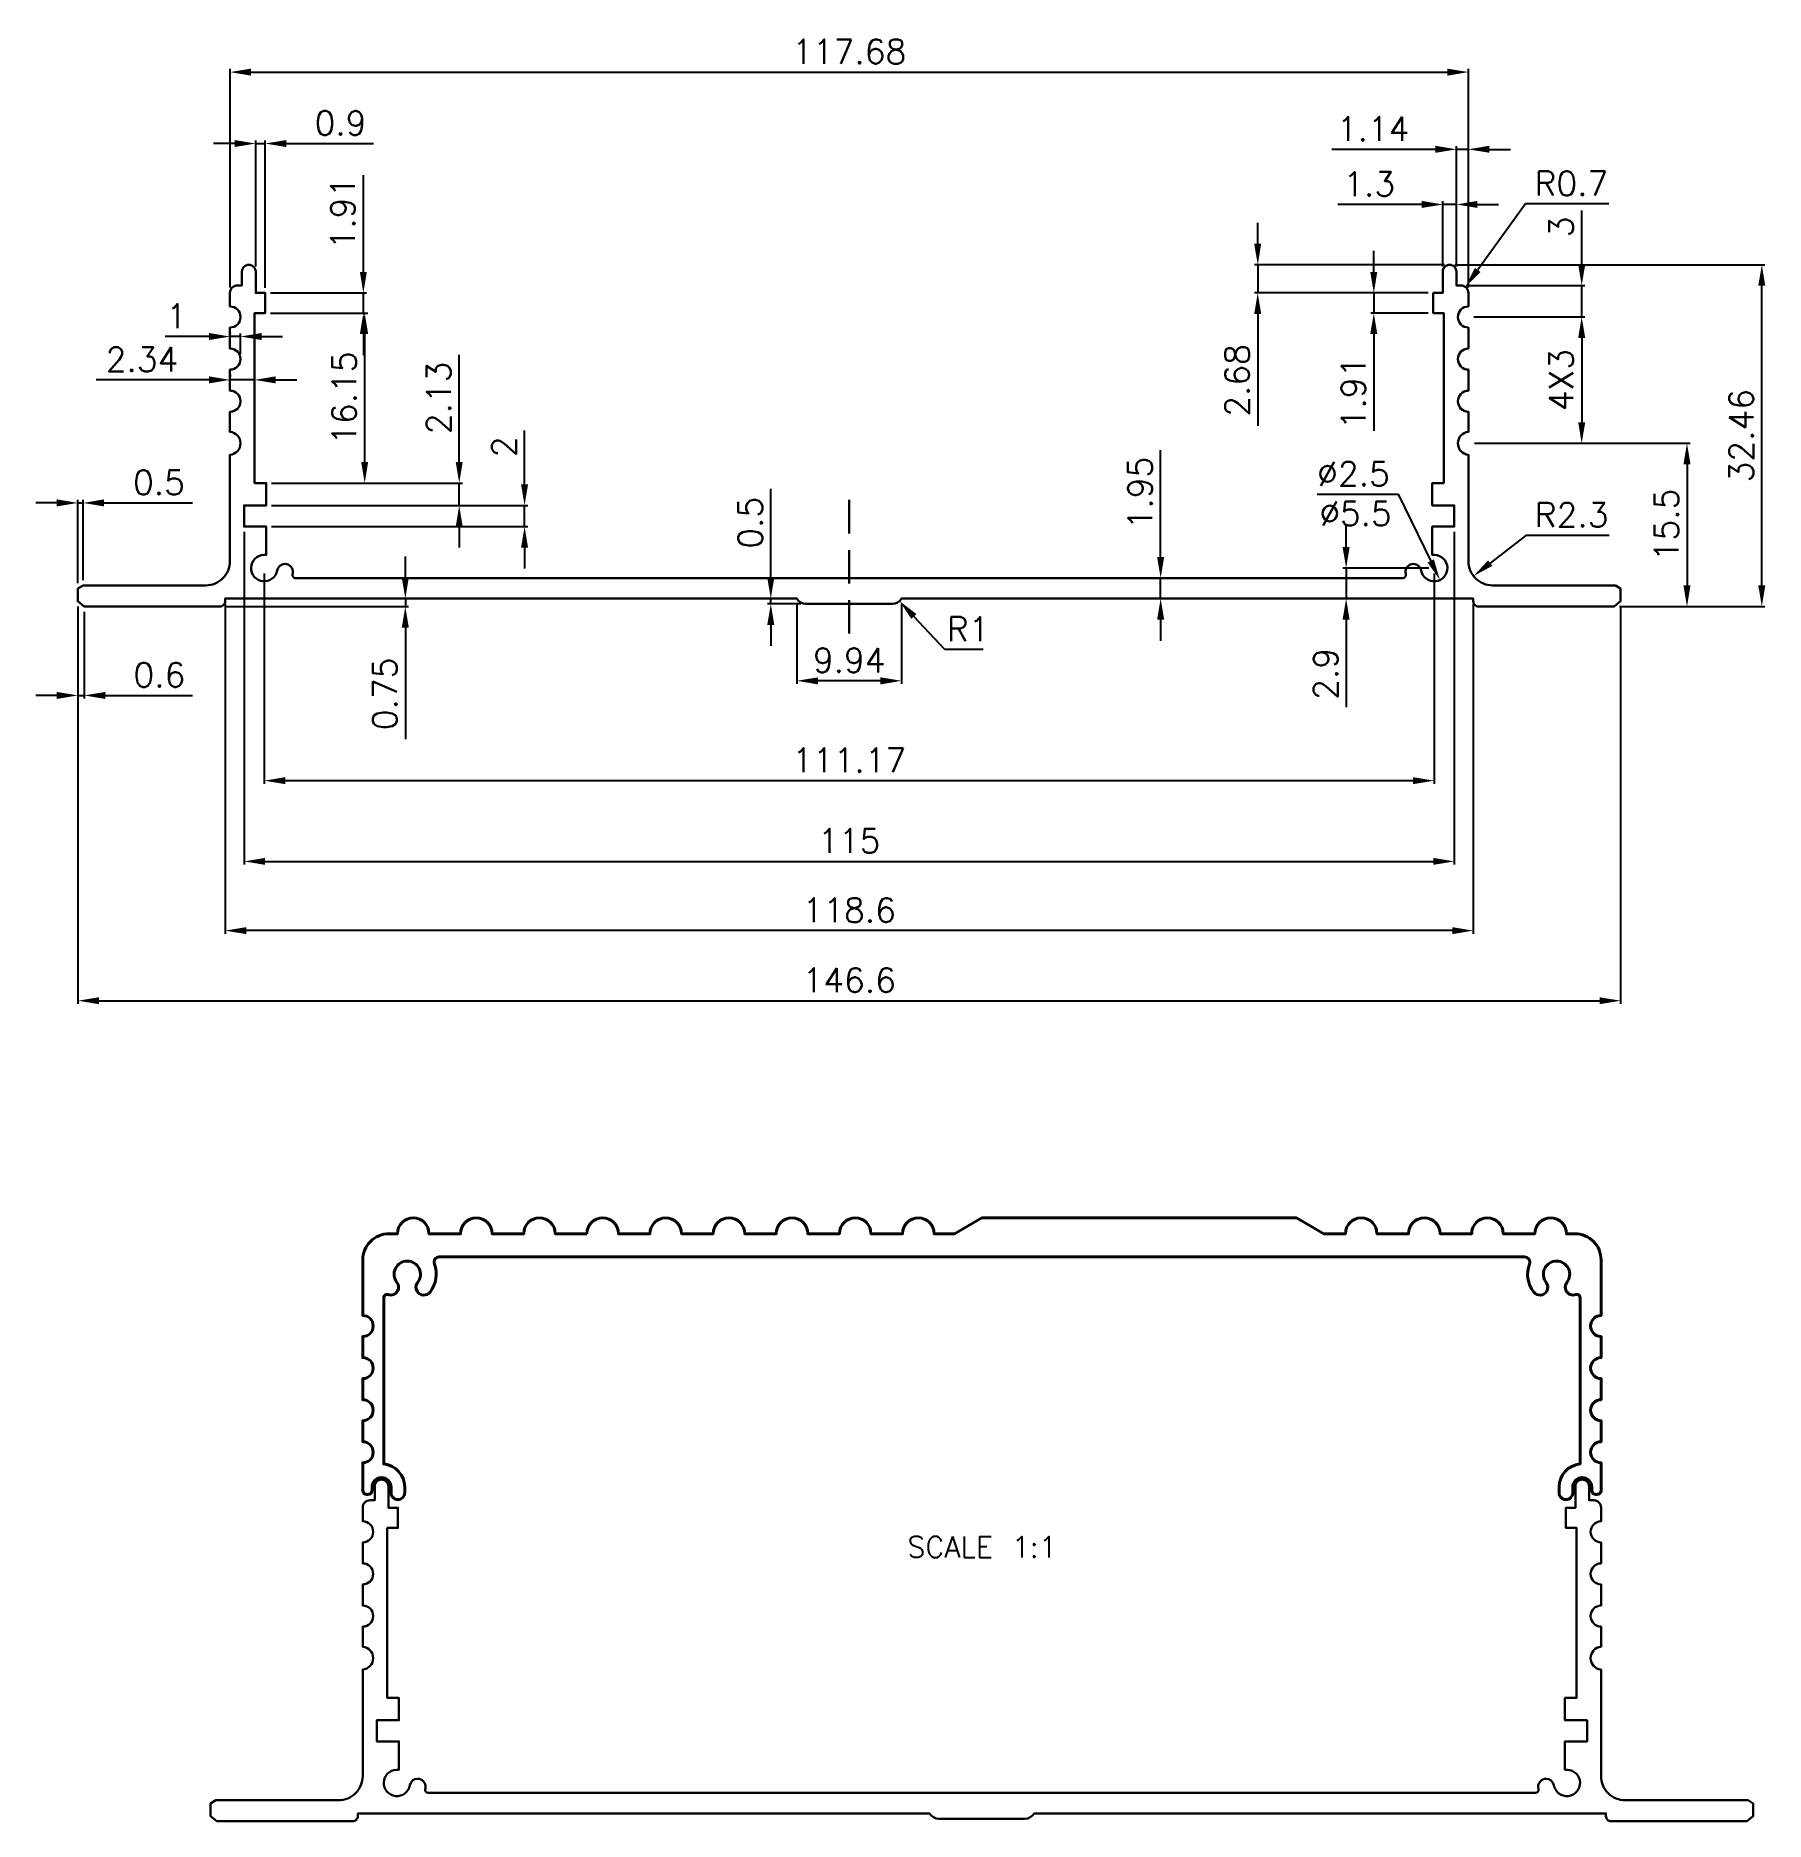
# Model space of a CAD drawing. Header units: millimetres. Extents: x 920 to 1085, y 322 to 492.
import ezdxf

# ---------------------------------------------------------------- set-up
doc = ezdxf.new("R2010")
doc.units = ezdxf.units.MM
doc.header["$LTSCALE"] = 0.5
doc.linetypes.add('HIDDEN', pattern=[9.525, 6.35, -3.175])
doc.layers.add('主图', color=80, linetype='Continuous', lineweight=40)
doc.layers.add('标注', color=210, linetype='Continuous', lineweight=20)
doc.styles.get("Standard").update_dxf_attribs({"font": 'txt.shx'})
doc.dimstyles.new('比例1-1', dxfattribs={"dimtxt": 2.3, "dimasz": 2, "dimexe": 0.3, "dimexo": 0.5, "dimgap": 0.8, "dimtad": 1, "dimdsep": 46, "dimtxsty": 'Standard', "dimcen": 0, "dimclrd": 5, "dimclre": 5, "dimadec": 3, "dimazin": 2, "dimtfac": 1, "dimtmove": 0, "dimatfit": 3, "dimfxl": 1, "dimarcsym": 0})
doc.dimstyles.new('比例1-1$3', dxfattribs={"dimtxt": 2.3, "dimasz": 2, "dimexe": 0.3, "dimexo": 0.5, "dimgap": 0.8, "dimtad": 1, "dimtih": 1, "dimtoh": 1, "dimdsep": 46, "dimtxsty": 'Standard', "dimcen": 0, "dimclrd": 5, "dimclre": 5, "dimadec": 3, "dimazin": 2, "dimtfac": 1, "dimtmove": 0, "dimatfit": 3, "dimfxl": 1, "dimarcsym": 0})
doc.dimstyles.new('比例1-1$4', dxfattribs={"dimtxt": 2.3, "dimasz": 2, "dimexe": 0.3, "dimexo": 0.5, "dimgap": 0.8, "dimtad": 1, "dimtih": 1, "dimtoh": 1, "dimdsep": 46, "dimtxsty": 'Standard', "dimcen": 0, "dimclrd": 5, "dimclre": 5, "dimadec": 3, "dimazin": 2, "dimtfac": 1, "dimtofl": 0, "dimtmove": 0, "dimatfit": 3, "dimfxl": 1, "dimarcsym": 0})

# ---------------------------------------------------------------- blocks, each defined once
blk = doc.blocks.new('*D20')
at = {"layer": 'Defpoints', "color": 0, "lineweight": 30}
for p in [(924.49, 437.8), (1071.09, 437.8), (1071.09, 399.84)]:
    blk.add_point(p, dxfattribs=at)
at = {"layer": '标注', "color": 5, "lineweight": -2}
for p, q in [((924.49, 437.3), (924.49, 399.54)), ((1071.09, 437.3), (1071.09, 399.54)), ((926.49, 399.84), (1069.09, 399.84))]:
    blk.add_line(p, q, dxfattribs=at)
at = {"layer": '标注', "color": 5, "lineweight": 30}
for points in [[(926.49, 400.17), (926.49, 399.51), (924.49, 399.84)], [(1069.09, 400.17), (1069.09, 399.51), (1071.09, 399.84)]]:
    blk.add_solid(points, dxfattribs=at)
at = {"layer": '标注', "color": 0, "lineweight": 30, "insert": (997.79, 401.79), "char_height": 2.3, "attachment_point": 5}
blk.add_mtext('146.6', dxfattribs=at)
blk = doc.blocks.new('*D21')
at = {"layer": 'Defpoints', "color": 0, "lineweight": 30}
for p in [(992.82, 438.05), (1002.76, 438.05), (992.82, 430.24)]:
    blk.add_point(p, dxfattribs=at)
at = {"layer": '标注', "color": 5, "lineweight": -2}
for p, q in [((992.82, 437.55), (992.82, 429.94)), ((1002.76, 437.55), (1002.76, 429.94)), ((1000.76, 430.24), (994.82, 430.24))]:
    blk.add_line(p, q, dxfattribs=at)
at = {"layer": '标注', "color": 5, "lineweight": 30}
for points in [[(994.82, 430.57), (994.82, 429.9), (992.82, 430.24)], [(1000.76, 430.57), (1000.76, 429.9), (1002.76, 430.24)]]:
    blk.add_solid(points, dxfattribs=at)
at = {"layer": '标注', "color": 0, "lineweight": 30, "insert": (997.79, 432.19), "char_height": 2.3, "attachment_point": 5}
blk.add_mtext('9.94', dxfattribs=at)
blk = doc.blocks.new('*D22')
at = {"layer": 'Defpoints', "color": 0, "lineweight": 30}
for p in [(1056.63, 488.08), (938.95, 467.1), (1056.63, 467.1)]:
    blk.add_point(p, dxfattribs=at)
at = {"layer": '标注', "color": 5, "lineweight": -2}
for p, q in [((938.95, 467.6), (938.95, 488.38)), ((940.95, 488.08), (1054.63, 488.08)), ((1056.63, 467.6), (1056.63, 488.38))]:
    blk.add_line(p, q, dxfattribs=at)
at = {"layer": '标注', "color": 5, "lineweight": 30}
for points in [[(940.95, 488.41), (940.95, 487.74), (938.95, 488.08)], [(1054.63, 488.41), (1054.63, 487.74), (1056.63, 488.08)]]:
    blk.add_solid(points, dxfattribs=at)
at = {"layer": '标注', "color": 0, "lineweight": 30, "insert": (997.79, 490.03), "char_height": 2.3, "attachment_point": 5}
blk.add_mtext('117.68', dxfattribs=at)
blk = doc.blocks.new('*D24')
at = {"layer": 'Defpoints', "color": 0, "lineweight": 30}
for p in [(924.49, 437.8), (925.09, 437.3), (925.09, 428.85)]:
    blk.add_point(p, dxfattribs=at)
at = {"layer": '标注', "color": 5, "lineweight": -2}
for p, q in [((924.49, 437.3), (924.49, 428.55)), ((925.09, 436.8), (925.09, 428.55)), ((922.49, 428.85), (920.49, 428.85)), ((924.49, 428.85), (925.09, 428.85)), ((927.09, 428.85), (935.4, 428.85))]:
    blk.add_line(p, q, dxfattribs=at)
at = {"layer": '标注', "color": 5, "lineweight": 30}
for points in [[(922.49, 429.18), (922.49, 428.52), (924.49, 428.85)], [(927.09, 429.18), (927.09, 428.52), (925.09, 428.85)]]:
    blk.add_solid(points, dxfattribs=at)
at = {"layer": '标注', "color": 0, "lineweight": 30, "insert": (932.24, 430.8), "char_height": 2.3, "attachment_point": 5}
blk.add_mtext('0.6', dxfattribs=at)
blk = doc.blocks.new('*D25')
at = {"layer": 'Defpoints', "color": 0, "lineweight": 30}
for p in [(924.99, 447.14), (924.49, 439.01), (924.99, 439.31)]:
    blk.add_point(p, dxfattribs=at)
at = {"layer": '标注', "color": 5, "lineweight": -2}
for p, q in [((922.49, 447.14), (920.49, 447.14)), ((924.49, 439.51), (924.49, 447.44)), ((924.49, 447.14), (924.99, 447.14)), ((924.99, 439.81), (924.99, 447.44)), ((926.99, 447.14), (935.4, 447.14))]:
    blk.add_line(p, q, dxfattribs=at)
at = {"layer": '标注', "color": 5, "lineweight": 30}
for points in [[(922.49, 447.48), (922.49, 446.81), (924.49, 447.14)], [(926.99, 447.48), (926.99, 446.81), (924.99, 447.14)]]:
    blk.add_solid(points, dxfattribs=at)
at = {"layer": '标注', "color": 0, "lineweight": 30, "insert": (932.2, 449.09), "char_height": 2.3, "attachment_point": 5}
blk.add_mtext('0.5', dxfattribs=at)
blk = doc.blocks.new('*D28')
at = {"layer": 'Defpoints', "color": 0, "lineweight": 30}
for p in [(1054.84, 469.77), (1084.51, 469.77), (1070.49, 437.3)]:
    blk.add_point(p, dxfattribs=at)
at = {"layer": '标注', "color": 5, "lineweight": -2}
for p, q in [((1055.34, 469.77), (1084.81, 469.77)), ((1084.51, 439.3), (1084.51, 467.77)), ((1070.99, 437.3), (1084.81, 437.3))]:
    blk.add_line(p, q, dxfattribs=at)
at = {"layer": '标注', "color": 5, "lineweight": 30}
for points in [[(1084.17, 467.77), (1084.84, 467.77), (1084.51, 469.77)], [(1084.17, 439.3), (1084.84, 439.3), (1084.51, 437.3)]]:
    blk.add_solid(points, dxfattribs=at)
at = {"layer": '标注', "color": 0, "lineweight": 30, "insert": (1082.56, 453.53), "char_height": 2.3, "attachment_point": 5, "rotation": 90}
blk.add_mtext('32.46', dxfattribs=at)
blk = doc.blocks.new('*D29')
at = {"layer": 'Defpoints', "color": 0, "lineweight": 30}
for p in [(1056.63, 464.81), (1056.72, 452.81), (1067.39, 452.81)]:
    blk.add_point(p, dxfattribs=at)
at = {"layer": '标注', "color": 5, "lineweight": -2}
for p, q in [((1057.13, 464.81), (1067.69, 464.81)), ((1067.39, 462.81), (1067.39, 454.81)), ((1057.22, 452.81), (1067.69, 452.81))]:
    blk.add_line(p, q, dxfattribs=at)
at = {"layer": '标注', "color": 5, "lineweight": 30}
for points in [[(1067.06, 462.81), (1067.73, 462.81), (1067.39, 464.81)], [(1067.06, 454.81), (1067.73, 454.81), (1067.39, 452.81)]]:
    blk.add_solid(points, dxfattribs=at)
at = {"layer": '标注', "color": 0, "lineweight": 30, "insert": (1065.44, 458.81), "char_height": 2.3, "attachment_point": 5, "rotation": 90}
blk.add_mtext('4X3', dxfattribs=at)
blk = doc.blocks.new('*D30')
at = {"layer": 'Defpoints', "color": 0, "lineweight": 30}
for p in [(1056.72, 452.81), (1070.49, 437.3), (1077.4, 437.3)]:
    blk.add_point(p, dxfattribs=at)
at = {"layer": '标注', "color": 5, "lineweight": -2}
for p, q in [((1057.22, 452.81), (1077.7, 452.81)), ((1077.4, 450.81), (1077.4, 439.3)), ((1070.99, 437.3), (1077.7, 437.3))]:
    blk.add_line(p, q, dxfattribs=at)
at = {"layer": '标注', "color": 5, "lineweight": 30}
for points in [[(1077.06, 450.81), (1077.73, 450.81), (1077.4, 452.81)], [(1077.06, 439.3), (1077.73, 439.3), (1077.4, 437.3)]]:
    blk.add_solid(points, dxfattribs=at)
at = {"layer": '标注', "color": 0, "lineweight": 30, "insert": (1075.45, 445.05), "char_height": 2.3, "attachment_point": 5, "rotation": 90}
blk.add_mtext('15.5', dxfattribs=at)
blk = doc.blocks.new('*D31')
at = {"layer": 'Defpoints', "color": 0, "lineweight": 30}
for p in [(990.34, 438.05), (992.82, 438.05), (993.69, 437.55)]:
    blk.add_point(p, dxfattribs=at)
at = {"layer": '标注', "color": 5, "lineweight": -2}
for p, q in [((990.34, 440.05), (990.34, 448.47)), ((992.32, 438.05), (990.04, 438.05)), ((990.34, 437.55), (990.34, 438.05)), ((993.19, 437.55), (990.04, 437.55)), ((990.34, 435.55), (990.34, 433.55))]:
    blk.add_line(p, q, dxfattribs=at)
at = {"layer": '标注', "color": 5, "lineweight": 30}
for points in [[(990, 440.05), (990.67, 440.05), (990.34, 438.05)], [(990, 435.55), (990.67, 435.55), (990.34, 437.55)]]:
    blk.add_solid(points, dxfattribs=at)
at = {"layer": '标注', "color": 0, "lineweight": 30, "insert": (988.39, 445.26), "char_height": 2.3, "attachment_point": 5, "rotation": 90}
blk.add_mtext('0.5', dxfattribs=at)
blk = doc.blocks.new('*D32')
at = {"layer": 'Defpoints', "color": 0, "lineweight": 30}
for p in [(1001.89, 438.55), (1002.57, 437.82)]:
    blk.add_point(p, dxfattribs=at)
at = {"layer": '标注', "color": 5, "lineweight": -2}
for p, q in [((1006.87, 433.21), (1003.94, 436.35)), ((1010.52, 433.21), (1006.87, 433.21))]:
    blk.add_line(p, q, dxfattribs=at)
at = {"layer": '标注', "color": 5, "lineweight": 30}
blk.add_solid([(1004.18, 436.58), (1003.69, 436.13), (1002.57, 437.82)], dxfattribs=at)
at = {"layer": '标注', "color": 0, "lineweight": 30, "insert": (1009.1, 435.16), "char_height": 2.3, "attachment_point": 5}
blk.add_mtext('R1', dxfattribs=at)
blk = doc.blocks.new('*D33')
at = {"layer": 'Defpoints', "color": 0, "lineweight": 30}
for p in [(955.61, 438.05), (937.99, 437.3), (955.61, 437.3)]:
    blk.add_point(p, dxfattribs=at)
at = {"layer": '标注', "color": 5, "lineweight": -2}
for p, q in [((955.61, 440.05), (955.61, 442.05)), ((955.11, 438.05), (955.31, 438.05)), ((955.61, 438.05), (955.61, 437.3)), ((938.49, 437.3), (955.91, 437.3)), ((955.61, 435.3), (955.61, 424.69))]:
    blk.add_line(p, q, dxfattribs=at)
at = {"layer": '标注', "color": 5, "lineweight": 30}
for points in [[(955.27, 440.05), (955.94, 440.05), (955.61, 438.05)], [(955.27, 435.3), (955.94, 435.3), (955.61, 437.3)]]:
    blk.add_solid(points, dxfattribs=at)
at = {"layer": '标注', "color": 0, "lineweight": 30, "insert": (953.66, 429), "char_height": 2.3, "attachment_point": 5, "rotation": 90}
blk.add_mtext('0.75', dxfattribs=at)
blk = doc.blocks.new('*D34')
at = {"layer": 'Defpoints', "color": 0, "lineweight": 30}
for p in [(942.2, 440.95), (1053.37, 440.95), (942.2, 420.75)]:
    blk.add_point(p, dxfattribs=at)
at = {"layer": '标注', "color": 5, "lineweight": -2}
for p, q in [((942.2, 440.45), (942.2, 420.45)), ((1053.37, 440.45), (1053.37, 420.45)), ((1051.37, 420.75), (944.2, 420.75))]:
    blk.add_line(p, q, dxfattribs=at)
at = {"layer": '标注', "color": 5, "lineweight": 30}
for points in [[(944.2, 421.08), (944.2, 420.42), (942.2, 420.75)], [(1051.37, 421.08), (1051.37, 420.42), (1053.37, 420.75)]]:
    blk.add_solid(points, dxfattribs=at)
at = {"layer": '标注', "color": 0, "lineweight": 30, "insert": (997.79, 422.7), "char_height": 2.3, "attachment_point": 5}
blk.add_mtext('111.17', dxfattribs=at)
blk = doc.blocks.new('*D35')
at = {"layer": 'Defpoints', "color": 0, "lineweight": 30}
for p in [(1055.93, 467.8), (1067.39, 467.8), (1059.88, 464.81)]:
    blk.add_point(p, dxfattribs=at)
at = {"layer": '标注', "color": 5, "lineweight": -2}
for p, q in [((1067.39, 469.8), (1067.39, 474.94)), ((1056.43, 467.8), (1067.69, 467.8)), ((1067.39, 464.81), (1067.39, 467.8)), ((1060.38, 464.81), (1067.69, 464.81)), ((1067.39, 462.81), (1067.39, 460.81))]:
    blk.add_line(p, q, dxfattribs=at)
at = {"layer": '标注', "color": 5, "lineweight": 30}
for points in [[(1067.06, 469.8), (1067.73, 469.8), (1067.39, 467.8)], [(1067.06, 462.81), (1067.73, 462.81), (1067.39, 464.81)]]:
    blk.add_solid(points, dxfattribs=at)
at = {"layer": '标注', "color": 0, "lineweight": 30, "insert": (1065.44, 473.37), "char_height": 2.3, "attachment_point": 5, "rotation": 90}
blk.add_mtext('3', dxfattribs=at)
blk = doc.blocks.new('*D36')
at = {"layer": 'Defpoints', "color": 0, "lineweight": 30}
for p in [(1055.93, 467.1), (1056.34, 467.67)]:
    blk.add_point(p, dxfattribs=at)
at = {"layer": '标注', "color": 5, "lineweight": -2}
for p, q in [((1062.06, 475.55), (1057.51, 469.29)), ((1069.98, 475.55), (1062.06, 475.55))]:
    blk.add_line(p, q, dxfattribs=at)
at = {"layer": '标注', "color": 5, "lineweight": 30}
blk.add_solid([(1057.24, 469.48), (1057.78, 469.09), (1056.34, 467.67)], dxfattribs=at)
at = {"layer": '标注', "color": 0, "lineweight": 30, "insert": (1066.42, 477.5), "char_height": 2.3, "attachment_point": 5}
blk.add_mtext('R0.7', dxfattribs=at)
blk = doc.blocks.new('*D37')
at = {"layer": 'Defpoints', "color": 0, "lineweight": 30}
for p in [(1055.49, 480.74), (1055.49, 469.12), (1056.63, 467.1)]:
    blk.add_point(p, dxfattribs=at)
at = {"layer": '标注', "color": 5, "lineweight": -2}
for p, q in [((1053.49, 480.74), (1043.64, 480.74)), ((1055.49, 469.62), (1055.49, 481.04)), ((1056.63, 480.74), (1055.49, 480.74)), ((1056.63, 467.6), (1056.63, 481.04)), ((1058.63, 480.74), (1060.63, 480.74))]:
    blk.add_line(p, q, dxfattribs=at)
at = {"layer": '标注', "color": 5, "lineweight": 30}
for points in [[(1053.49, 481.08), (1053.49, 480.41), (1055.49, 480.74)], [(1058.63, 481.08), (1058.63, 480.41), (1056.63, 480.74)]]:
    blk.add_solid(points, dxfattribs=at)
at = {"layer": '标注', "color": 0, "lineweight": 30, "insert": (1047.57, 482.69), "char_height": 2.3, "attachment_point": 5}
blk.add_mtext('1.14', dxfattribs=at)
blk = doc.blocks.new('*D38')
at = {"layer": 'Defpoints', "color": 0, "lineweight": 30}
for p in [(1054.19, 475.5), (1054.19, 469.12), (1055.49, 469.12)]:
    blk.add_point(p, dxfattribs=at)
at = {"layer": '标注', "color": 5, "lineweight": -2}
for p, q in [((1052.19, 475.5), (1044.21, 475.5)), ((1054.19, 469.62), (1054.19, 475.8)), ((1055.49, 475.5), (1054.19, 475.5)), ((1055.49, 469.62), (1055.49, 475.8)), ((1057.49, 475.5), (1059.49, 475.5))]:
    blk.add_line(p, q, dxfattribs=at)
at = {"layer": '标注', "color": 5, "lineweight": 30}
for points in [[(1052.19, 475.84), (1052.19, 475.17), (1054.19, 475.5)], [(1057.49, 475.84), (1057.49, 475.17), (1055.49, 475.5)]]:
    blk.add_solid(points, dxfattribs=at)
at = {"layer": '标注', "color": 0, "lineweight": 30, "insert": (1047.2, 477.45), "char_height": 2.3, "attachment_point": 5}
blk.add_mtext('1.3', dxfattribs=at)
blk = doc.blocks.new('*D39')
at = {"layer": 'Defpoints', "color": 0, "lineweight": 30}
for p in [(1054.84, 469.77), (1036.61, 467.09), (1053.29, 467.09)]:
    blk.add_point(p, dxfattribs=at)
at = {"layer": '标注', "color": 5, "lineweight": -2}
for p, q in [((1036.61, 471.77), (1036.61, 473.77)), ((1054.34, 469.77), (1036.31, 469.77)), ((1036.61, 469.77), (1036.61, 467.09)), ((1052.79, 467.09), (1036.31, 467.09)), ((1036.61, 465.09), (1036.61, 454.48))]:
    blk.add_line(p, q, dxfattribs=at)
at = {"layer": '标注', "color": 5, "lineweight": 30}
for points in [[(1036.27, 471.77), (1036.94, 471.77), (1036.61, 469.77)], [(1036.27, 465.09), (1036.94, 465.09), (1036.61, 467.09)]]:
    blk.add_solid(points, dxfattribs=at)
at = {"layer": '标注', "color": 0, "lineweight": 30, "insert": (1034.66, 458.78), "char_height": 2.3, "attachment_point": 5, "rotation": 90}
blk.add_mtext('2.68', dxfattribs=at)
blk = doc.blocks.new('*D40')
at = {"layer": 'Defpoints', "color": 0, "lineweight": 30}
for p in [(1047.64, 467.09), (1053.29, 467.09), (1053.29, 465.18)]:
    blk.add_point(p, dxfattribs=at)
at = {"layer": '标注', "color": 5, "lineweight": -2}
for p, q in [((1047.64, 469.09), (1047.64, 471.09)), ((1052.79, 467.09), (1047.34, 467.09)), ((1047.64, 467.09), (1047.64, 465.18)), ((1052.79, 465.18), (1047.34, 465.18)), ((1047.64, 463.18), (1047.64, 453.99))]:
    blk.add_line(p, q, dxfattribs=at)
at = {"layer": '标注', "color": 5, "lineweight": 30}
for points in [[(1047.3, 469.09), (1047.97, 469.09), (1047.64, 467.09)], [(1047.3, 463.18), (1047.97, 463.18), (1047.64, 465.18)]]:
    blk.add_solid(points, dxfattribs=at)
at = {"layer": '标注', "color": 0, "lineweight": 30, "insert": (1045.69, 457.59), "char_height": 2.3, "attachment_point": 5, "rotation": 90}
blk.add_mtext('1.91', dxfattribs=at)
blk = doc.blocks.new('*D41')
at = {"layer": 'Defpoints', "color": 0, "lineweight": 30}
for p in [(942.39, 465.18), (951.75, 465.18), (942.39, 449.03)]:
    blk.add_point(p, dxfattribs=at)
at = {"layer": '标注', "color": 5, "lineweight": -2}
for p, q in [((942.89, 465.18), (952.05, 465.18)), ((951.75, 451.03), (951.75, 463.18)), ((942.89, 449.03), (952.05, 449.03))]:
    blk.add_line(p, q, dxfattribs=at)
at = {"layer": '标注', "color": 5, "lineweight": 30}
for points in [[(951.42, 463.18), (952.08, 463.18), (951.75, 465.18)], [(951.42, 451.03), (952.08, 451.03), (951.75, 449.03)]]:
    blk.add_solid(points, dxfattribs=at)
at = {"layer": '标注', "color": 0, "lineweight": 30, "insert": (949.8, 457.1), "char_height": 2.3, "attachment_point": 5, "rotation": 90}
blk.add_mtext('16.15', dxfattribs=at)
blk = doc.blocks.new('*D42')
at = {"layer": 'Defpoints', "color": 0, "lineweight": 30}
for p in [(942.29, 467.09), (951.62, 467.09), (942.29, 465.18)]:
    blk.add_point(p, dxfattribs=at)
at = {"layer": '标注', "color": 5, "lineweight": -2}
for p, q in [((951.62, 469.09), (951.62, 478.27)), ((942.79, 467.09), (951.92, 467.09)), ((951.62, 465.18), (951.62, 467.09)), ((942.79, 465.18), (951.92, 465.18)), ((951.62, 463.18), (951.62, 461.18))]:
    blk.add_line(p, q, dxfattribs=at)
at = {"layer": '标注', "color": 5, "lineweight": 30}
for points in [[(951.29, 469.09), (951.95, 469.09), (951.62, 467.09)], [(951.29, 463.18), (951.95, 463.18), (951.62, 465.18)]]:
    blk.add_solid(points, dxfattribs=at)
at = {"layer": '标注', "color": 0, "lineweight": 30, "insert": (949.67, 474.68), "char_height": 2.3, "attachment_point": 5, "rotation": 90}
blk.add_mtext('1.91', dxfattribs=at)
blk = doc.blocks.new('*D43')
at = {"layer": 'Defpoints', "color": 0, "lineweight": 30}
for p in [(942.39, 449.03), (960.73, 449.03), (942.39, 446.9)]:
    blk.add_point(p, dxfattribs=at)
at = {"layer": '标注', "color": 5, "lineweight": -2}
for p, q in [((960.73, 451.03), (960.73, 461.2)), ((942.89, 449.03), (961.03, 449.03)), ((960.73, 446.9), (960.73, 449.03)), ((942.89, 446.9), (961.03, 446.9)), ((960.73, 444.9), (960.73, 442.9))]:
    blk.add_line(p, q, dxfattribs=at)
at = {"layer": '标注', "color": 5, "lineweight": 30}
for points in [[(960.4, 451.03), (961.06, 451.03), (960.73, 449.03)], [(960.4, 444.9), (961.06, 444.9), (960.73, 446.9)]]:
    blk.add_solid(points, dxfattribs=at)
at = {"layer": '标注', "color": 0, "lineweight": 30, "insert": (958.78, 457.12), "char_height": 2.3, "attachment_point": 5, "rotation": 90}
blk.add_mtext('2.13', dxfattribs=at)
blk = doc.blocks.new('*D44')
at = {"layer": 'Defpoints', "color": 0, "lineweight": 30}
for p in [(942.39, 446.9), (966.94, 446.9), (942.39, 444.9)]:
    blk.add_point(p, dxfattribs=at)
at = {"layer": '标注', "color": 5, "lineweight": -2}
for p, q in [((966.94, 448.9), (966.94, 454.03)), ((942.89, 446.9), (967.24, 446.9)), ((966.94, 444.9), (966.94, 446.9)), ((942.89, 444.9), (967.24, 444.9)), ((966.94, 442.9), (966.94, 440.9))]:
    blk.add_line(p, q, dxfattribs=at)
at = {"layer": '标注', "color": 5, "lineweight": 30}
for points in [[(966.61, 448.9), (967.27, 448.9), (966.94, 446.9)], [(966.61, 442.9), (967.27, 442.9), (966.94, 444.9)]]:
    blk.add_solid(points, dxfattribs=at)
at = {"layer": '标注', "color": 0, "lineweight": 30, "insert": (964.99, 452.47), "char_height": 2.3, "attachment_point": 5, "rotation": 90}
blk.add_mtext('2', dxfattribs=at)
blk = doc.blocks.new('*D45')
at = {"layer": 'Defpoints', "color": 0, "lineweight": 30}
for p in [(942.29, 481.29), (941.39, 469.12), (942.29, 467.09)]:
    blk.add_point(p, dxfattribs=at)
at = {"layer": '标注', "color": 5, "lineweight": -2}
for p, q in [((939.39, 481.29), (937.39, 481.29)), ((941.39, 469.62), (941.39, 481.59)), ((941.39, 481.29), (942.29, 481.29)), ((942.29, 467.59), (942.29, 481.59)), ((944.29, 481.29), (952.6, 481.29))]:
    blk.add_line(p, q, dxfattribs=at)
at = {"layer": '标注', "color": 5, "lineweight": 30}
for points in [[(939.39, 481.62), (939.39, 480.96), (941.39, 481.29)], [(944.29, 481.62), (944.29, 480.96), (942.29, 481.29)]]:
    blk.add_solid(points, dxfattribs=at)
at = {"layer": '标注', "color": 0, "lineweight": 30, "insert": (949.45, 483.24), "char_height": 2.3, "attachment_point": 5}
blk.add_mtext('0.9', dxfattribs=at)
blk = doc.blocks.new('*D46')
at = {"layer": 'Defpoints', "color": 0, "lineweight": 30}
for p in [(938.95, 458.83), (938.95, 458.83), (941.29, 458.83)]:
    blk.add_point(p, dxfattribs=at)
at = {"layer": '标注', "color": 5, "lineweight": -2}
for p, q in [((936.95, 458.83), (926.23, 458.83)), ((938.95, 459.33), (938.95, 459.13)), ((941.29, 458.83), (938.95, 458.83)), ((941.29, 459.33), (941.29, 459.13)), ((943.29, 458.83), (945.29, 458.83))]:
    blk.add_line(p, q, dxfattribs=at)
at = {"layer": '标注', "color": 5, "lineweight": 30}
for points in [[(936.95, 459.17), (936.95, 458.5), (938.95, 458.83)], [(943.29, 459.17), (943.29, 458.5), (941.29, 458.83)]]:
    blk.add_solid(points, dxfattribs=at)
at = {"layer": '标注', "color": 0, "lineweight": 30, "insert": (930.59, 460.78), "char_height": 2.3, "attachment_point": 5}
blk.add_mtext('2.34', dxfattribs=at)
blk = doc.blocks.new('*D47')
at = {"layer": 'Defpoints', "color": 0, "lineweight": 30}
for p in [(938.95, 462.95), (938.95, 462.81), (939.95, 460.81)]:
    blk.add_point(p, dxfattribs=at)
at = {"layer": '标注', "color": 5, "lineweight": -2}
for p, q in [((938.95, 463.31), (938.95, 463.25)), ((939.95, 461.31), (939.95, 463.25)), ((936.95, 462.95), (932.8, 462.95)), ((939.95, 462.95), (938.95, 462.95)), ((941.95, 462.95), (943.95, 462.95))]:
    blk.add_line(p, q, dxfattribs=at)
at = {"layer": '标注', "color": 5, "lineweight": 30}
for points in [[(936.95, 463.29), (936.95, 462.62), (938.95, 462.95)], [(941.95, 463.29), (941.95, 462.62), (939.95, 462.95)]]:
    blk.add_solid(points, dxfattribs=at)
at = {"layer": '标注', "color": 0, "lineweight": 30, "insert": (933.87, 464.9), "char_height": 2.3, "attachment_point": 5}
blk.add_mtext('1', dxfattribs=at)
blk = doc.blocks.new('*D48')
at = {"layer": 'Defpoints', "color": 0, "lineweight": 30}
for p in [(1058.93, 441.61), (1057.11, 440.19)]:
    blk.add_point(p, dxfattribs=at)
at = {"layer": '标注', "color": 5, "lineweight": -2}
for p, q in [((1062.08, 444.06), (1058.69, 441.42)), ((1070, 444.06), (1062.08, 444.06))]:
    blk.add_line(p, q, dxfattribs=at)
at = {"layer": '标注', "color": 5, "lineweight": 30}
blk.add_solid([(1058.49, 441.68), (1058.9, 441.16), (1057.11, 440.19)], dxfattribs=at)
at = {"layer": '标注', "color": 0, "lineweight": 30, "insert": (1066.44, 446.01), "char_height": 2.3, "attachment_point": 5}
blk.add_mtext('R2.3', dxfattribs=at)
blk = doc.blocks.new('*D49')
at = {"layer": 'Defpoints', "color": 0, "lineweight": 30}
for p in [(1053.37, 440.95), (1045.01, 438.05), (1045.01, 438.05)]:
    blk.add_point(p, dxfattribs=at)
at = {"layer": '标注', "color": 5, "lineweight": -2}
for p, q in [((1045.01, 442.95), (1045.01, 444.95)), ((1052.87, 440.95), (1044.71, 440.95)), ((1045.01, 440.95), (1045.01, 438.05)), ((1044.51, 438.05), (1044.71, 438.05)), ((1045.01, 436.05), (1045.01, 427.74))]:
    blk.add_line(p, q, dxfattribs=at)
at = {"layer": '标注', "color": 5, "lineweight": 30}
for points in [[(1044.67, 442.95), (1045.34, 442.95), (1045.01, 440.95)], [(1044.67, 436.05), (1045.34, 436.05), (1045.01, 438.05)]]:
    blk.add_solid(points, dxfattribs=at)
at = {"layer": '标注', "color": 0, "lineweight": 30, "insert": (1043.06, 430.89), "char_height": 2.3, "attachment_point": 5, "rotation": 90}
blk.add_mtext('2.9', dxfattribs=at)
blk = doc.blocks.new('*D50')
at = {"layer": 'Defpoints', "color": 0, "lineweight": 30}
for p in [(938.49, 438.05), (1057.09, 438.05), (938.49, 406.5)]:
    blk.add_point(p, dxfattribs=at)
at = {"layer": '标注', "color": 5, "lineweight": -2}
for p, q in [((938.49, 437.55), (938.49, 406.2)), ((1057.09, 437.55), (1057.09, 406.2)), ((1055.09, 406.5), (940.49, 406.5))]:
    blk.add_line(p, q, dxfattribs=at)
at = {"layer": '标注', "color": 5, "lineweight": 30}
for points in [[(940.49, 406.83), (940.49, 406.17), (938.49, 406.5)], [(1055.09, 406.83), (1055.09, 406.17), (1057.09, 406.5)]]:
    blk.add_solid(points, dxfattribs=at)
at = {"layer": '标注', "color": 0, "lineweight": 30, "insert": (997.79, 408.45), "char_height": 2.3, "attachment_point": 5}
blk.add_mtext('118.6', dxfattribs=at)
blk = doc.blocks.new('*D51')
at = {"layer": 'Defpoints', "color": 0, "lineweight": 30}
for p in [(1027.38, 440), (1027.38, 440), (1027.38, 438.05)]:
    blk.add_point(p, dxfattribs=at)
at = {"layer": '标注', "color": 5, "lineweight": -2}
for p, q in [((1027.38, 442), (1027.38, 452.17)), ((1026.88, 440), (1027.08, 440)), ((1027.38, 438.05), (1027.38, 440)), ((1026.88, 438.05), (1027.08, 438.05)), ((1027.38, 436.05), (1027.38, 434.05))]:
    blk.add_line(p, q, dxfattribs=at)
at = {"layer": '标注', "color": 5, "lineweight": 30}
for points in [[(1027.05, 442), (1027.72, 442), (1027.38, 440)], [(1027.05, 436.05), (1027.72, 436.05), (1027.38, 438.05)]]:
    blk.add_solid(points, dxfattribs=at)
at = {"layer": '标注', "color": 0, "lineweight": 30, "insert": (1025.43, 448.08), "char_height": 2.3, "attachment_point": 5, "rotation": 90}
blk.add_mtext('1.95', dxfattribs=at)
blk = doc.blocks.new('*D52')
at = {"layer": 'Defpoints', "color": 0, "lineweight": 30}
for p in [(1052.83, 442.07), (1053.92, 439.82)]:
    blk.add_point(p, dxfattribs=at)
at = {"layer": '标注', "color": 5, "lineweight": -2}
for p, q in [((1042.26, 447.96), (1049.96, 447.96)), ((1049.96, 447.96), (1053.05, 441.62))]:
    blk.add_line(p, q, dxfattribs=at)
at = {"layer": '标注', "color": 5, "lineweight": 30}
blk.add_solid([(1053.35, 441.77), (1052.75, 441.47), (1053.92, 439.82)], dxfattribs=at)
at = {"layer": '标注', "color": 0, "lineweight": 30, "insert": (1045.71, 449.91), "char_height": 2.3, "attachment_point": 5}
blk.add_mtext('∅2.5', dxfattribs=at)
blk = doc.blocks.new('*D53')
at = {"layer": 'Defpoints', "color": 0, "lineweight": 30}
for p in [(940.29, 444.9), (1055.29, 444.9), (1055.29, 413.08)]:
    blk.add_point(p, dxfattribs=at)
at = {"layer": '标注', "color": 5, "lineweight": -2}
for p, q in [((940.29, 444.4), (940.29, 412.78)), ((1055.29, 444.4), (1055.29, 412.78)), ((942.29, 413.08), (1053.29, 413.08))]:
    blk.add_line(p, q, dxfattribs=at)
at = {"layer": '标注', "color": 5, "lineweight": 30}
for points in [[(942.29, 413.41), (942.29, 412.75), (940.29, 413.08)], [(1053.29, 413.41), (1053.29, 412.75), (1055.29, 413.08)]]:
    blk.add_solid(points, dxfattribs=at)
at = {"layer": '标注', "color": 0, "lineweight": 30, "insert": (997.79, 415.03), "char_height": 2.3, "attachment_point": 5}
blk.add_mtext('115', dxfattribs=at)

msp = doc.modelspace()

# ---------------------------------------------------------------- linework, layer by layer
at = {"layer": '主图', "lineweight": 30}
for points in [[(945.184, 439.999), (997.788, 439.999), (1050.393, 439.999, 0.478382), (1050.686, 440.363, -0.0149664), (1050.656, 440.525, -0.4398065), (1051.403, 441.34, -0.3613751), (1052.141, 440.727, 2.0963111), (1053.415, 442.199), (1053.187, 442.199), (1053.187, 444.897), (1055.287, 444.897), (1055.287, 446.9), (1053.187, 446.9), (1053.187, 449.03), (1054.29, 449.03), (1054.29, 465.18), (1053.285, 465.18), (1053.285, 467.089), (1054.188, 467.089), (1054.188, 469.116, -0.4142136), (1054.838, 469.766, -0.4142136), (1055.488, 469.116), (1055.488, 467.802), (1055.928, 467.802), (1055.928, 467.802, -0.4142136), (1056.628, 467.102), (1056.628, 465.807, 1), (1056.628, 463.807), (1056.628, 461.81, 1), (1056.628, 459.81), (1056.628, 457.805, 1), (1056.628, 455.805), (1056.628, 453.891, 0.921659), (1056.628, 451.721), (1056.628, 441.605, 0.4142136), (1058.928, 439.305), (1070.59, 439.305), (1071.089, 439.005), (1071.089, 437.803), (1070.487, 437.303), (1057.587, 437.303, -0.4142136), (1057.087, 437.803), (1057.087, 438.049), (1002.755, 438.049, -0.2696202), (1001.885, 437.547), (993.691, 437.547, -0.2696202), (992.82, 438.049), (938.489, 438.049), (938.489, 437.803, -0.4142136), (937.989, 437.303), (925.089, 437.303), (924.487, 437.803), (924.487, 439.005), (924.986, 439.305), (936.648, 439.305, 0.4142136), (938.948, 441.605), (938.948, 451.721, 0.921659), (938.948, 453.891), (938.948, 455.805, 1), (938.948, 457.805), (938.948, 459.81, 1), (938.948, 461.81), (938.948, 463.807, 1), (938.948, 465.807), (938.948, 467.102, -0.4142136), (939.648, 467.802), (939.648, 467.802), (940.088, 467.802), (940.088, 469.116, -0.4142136), (940.738, 469.766, -0.4142136), (941.388, 469.116), (941.388, 467.089), (942.291, 467.089), (942.291, 465.18), (941.286, 465.18), (941.286, 449.03), (942.389, 449.03), (942.389, 446.9), (940.288, 446.9), (940.288, 444.897), (942.389, 444.897), (942.389, 442.199), (942.161, 442.199, 2.0963111), (943.435, 440.727, -0.3613751), (944.172, 441.34, -0.4398065), (944.919, 440.525, -0.0149664), (944.889, 440.363, 0.478382), (945.182, 439.999)], [(957.794, 324.566), (1010.398, 324.566), (1063.003, 324.566, 0.478382), (1063.296, 324.929, -0.0149664), (1063.266, 325.091, -0.4398065), (1064.013, 325.906, -0.3613751), (1064.751, 325.293, 2.0963111), (1066.024, 326.765), (1065.796, 326.765), (1065.796, 329.464), (1067.897, 329.464), (1067.897, 331.466), (1065.796, 331.466), (1065.796, 333.596), (1066.899, 333.596), (1066.899, 349.746), (1065.895, 349.746), (1065.895, 351.655), (1066.798, 351.655), (1066.798, 353.682, -0.4142136), (1067.448, 354.332, -0.4142136), (1068.098, 353.682), (1068.098, 352.368), (1068.538, 352.368), (1068.538, 352.368, -0.4142136), (1069.238, 351.668), (1069.238, 350.373, 1), (1069.238, 348.373), (1069.238, 346.376, 1), (1069.238, 344.376), (1069.238, 342.372, 1), (1069.238, 340.372), (1069.238, 338.458, 0.921659), (1069.238, 336.288), (1069.238, 326.171, 0.4142136), (1071.538, 323.871), (1083.2, 323.871), (1083.699, 323.572), (1083.699, 322.369), (1083.097, 321.87), (1070.197, 321.87, -0.4142136), (1069.697, 322.37), (1069.697, 322.616), (1015.365, 322.616, -0.2696202), (1014.494, 322.113), (1006.301, 322.113, -0.2696202), (1005.43, 322.616), (951.099, 322.616), (951.099, 322.37, -0.4142136), (950.599, 321.87), (937.699, 321.87), (937.096, 322.369), (937.096, 323.572), (937.595, 323.871), (949.257, 323.871, 0.4142136), (951.557, 326.171), (951.557, 336.288, 0.921659), (951.557, 338.458), (951.557, 340.372, 1), (951.557, 342.372), (951.557, 344.376, 1), (951.557, 346.376), (951.557, 348.373, 1), (951.557, 350.373), (951.557, 351.668, -0.4142136), (952.257, 352.368), (952.258, 352.368), (952.698, 352.368), (952.698, 353.682, -0.4142136), (953.348, 354.332, -0.4142136), (953.998, 353.682), (953.998, 351.655), (954.9, 351.655), (954.9, 349.746), (953.896, 349.746), (953.896, 333.596), (954.999, 333.596), (954.999, 331.466), (952.898, 331.466), (952.898, 329.464), (954.999, 329.464), (954.999, 326.765), (954.771, 326.765, 2.0963111), (956.045, 325.293, -0.3613751), (956.782, 325.906, -0.4398065), (957.529, 325.091, -0.0149664), (957.499, 324.929, 0.478382), (957.792, 324.566)]]:
    msp.add_lwpolyline(points, format="xyb", dxfattribs=at)
at = {"layer": '主图'}
msp.add_lwpolyline([(972.857, 377.7, -1), (975.857, 377.7), (978.857, 377.7, -1), (981.857, 377.7), (984.857, 377.7, -1), (987.857, 377.7), (990.857, 377.7, -1), (993.857, 377.7), (996.857, 377.7, -1), (999.857, 377.7), (1002.857, 377.7, -1), (1005.857, 377.7), (1007.8, 377.7), (1010.398, 379.2), (1040.296, 379.2), (1042.894, 377.7), (1044.938, 377.7, -1), (1047.938, 377.7), (1050.938, 377.7, -1), (1053.938, 377.7), (1056.938, 377.7, -1), (1059.938, 377.7), (1062.938, 377.7, -1), (1065.938, 377.7), (1066.738, 377.7, -0.4142136), (1069.238, 375.2), (1069.238, 369.932, 1), (1069.238, 367.932), (1069.238, 365.932, 1), (1069.238, 363.932), (1069.238, 361.932, 1), (1069.238, 359.932), (1069.238, 357.932, 1), (1069.238, 355.932), (1069.238, 353.332, -0.4142136), (1068.838, 352.932), (1068.748, 352.932, -0.4142136), (1068.348, 353.332), (1068.348, 353.632, 0.4142136), (1067.448, 354.532, 0.4142136), (1066.548, 353.632), (1066.548, 353.082, -0.4142136), (1065.898, 352.432), (1065.898, 352.432, -0.4142136), (1065.248, 353.082), (1065.248, 353.632, -0.3865067), (1067.238, 355.822), (1067.238, 371.631, 0.520216), (1066.835, 371.913, -0.3636574), (1065.93, 372.243), (1065.93, 372.243, -0.3057452), (1065.989, 373.079, 0.6248878), (1065.002, 375.103, 0.6248878), (1064.015, 373.079, -0.3057452), (1064.074, 372.243), (1064.074, 372.243, -0.5316962), (1062.833, 372.156, -0.2618577), (1062.427, 374.823, 0.524417), (1061.959, 375.5), (1010.398, 375.5), (958.836, 375.5, 0.524417), (958.368, 374.823, -0.2618577), (957.962, 372.156, -0.5316962), (956.721, 372.243), (956.722, 372.243, -0.3057452), (956.78, 373.079, 0.6248878), (955.793, 375.103, 0.6248878), (954.806, 373.079, -0.3057452), (954.865, 372.243), (954.865, 372.243, -0.3636574), (953.96, 371.913, 0.520216), (953.557, 371.631), (953.557, 355.822, -0.3865067), (955.548, 353.632), (955.548, 353.082, -0.4142136), (954.898, 352.432, -0.4142136), (954.248, 353.082), (954.248, 353.632, 0.4142136), (953.348, 354.532), (953.348, 354.532, 0.4142136), (952.448, 353.632), (952.448, 353.332, -0.4142136), (952.048, 352.932), (951.957, 352.932, -0.4142136), (951.557, 353.332), (951.557, 355.932, 1), (951.557, 357.932), (951.557, 359.932, 1), (951.557, 361.932), (951.557, 363.932, 1), (951.557, 365.932), (951.557, 367.932, 1), (951.557, 369.932), (951.557, 375.2, -0.4142136), (954.057, 377.7), (954.857, 377.7, -1), (957.857, 377.7), (960.857, 377.7, -1), (963.857, 377.7), (966.857, 377.7, -1), (969.857, 377.7)], format="xyb", close=True, dxfattribs=at)
at = {"layer": '标注', "color": 5, "linetype": 'HIDDEN', "lineweight": 30}
msp.add_lwpolyline([(997.788, 434.723), (997.788, 448.355)], dxfattribs=at)

# ---------------------------------------------------------------- texts
at = {"layer": '标注', "lineweight": 30, "insert": (1042.48, 447.275), "char_height": 2.28, "width": 3.43947, "attachment_point": 1}
msp.add_mtext('%%C5.5', dxfattribs=at)
at = {"layer": '标注', "ltscale": 0.3, "insert": (1003.31, 348.931), "char_height": 2, "width": 20.38237, "attachment_point": 1}
msp.add_mtext('SCALE 1:1', dxfattribs=at)

# ---------------------------------------------------------------- dimensions: what is measured, and where the dimension line sits
at = {"layer": '标注', "lineweight": 30}
for base, p1, p2, picture, middle in [((1056.628, 488.077), (938.948, 467.102), (1056.628, 467.102), '*D22', (997.788, 488.077)), ((942.202, 420.749), (1053.374, 440.947), (942.202, 440.947), '*D34', (997.788, 420.749)), ((1071.089, 399.841), (924.487, 437.803), (1071.089, 437.803), '*D20', (997.788, 399.841)), ((938.489, 406.501), (1057.087, 438.049), (938.489, 438.049), '*D50', (997.788, 406.501)), ((992.8203, 430.2376), (1002.7554, 438.0493), (992.8203, 438.0493), '*D21', (997.7878, 430.2376))]:
    dim = msp.add_linear_dim(base=base, p1=p1, p2=p2, dimstyle='比例1-1', dxfattribs=at)
    dim.commit()
    dim.dimension.update_dxf_attribs({"geometry": picture, "text_midpoint": middle, "dimtype": 160})
for base, p1, p2, picture, middle in [((942.291, 481.289), (941.388, 469.116), (942.291, 467.089), '*D45', (949.445, 483.239)), ((1055.488, 480.743), (1056.628, 467.102), (1055.488, 469.116), '*D37', (1047.566, 482.693)), ((1054.188, 475.503), (1055.488, 469.116), (1054.188, 469.116), '*D38', (1047.197, 477.453)), ((938.948, 462.955), (939.948, 460.81), (938.948, 462.808), '*D47', (933.874, 464.905)), ((938.948, 458.833), (941.286, 458.833), (938.948, 458.833), '*D46', (930.588, 460.783)), ((924.986, 447.144), (924.487, 439.005), (924.986, 439.305), '*D25', (932.195, 449.094)), ((1055.287, 413.08), (940.288, 444.897), (1055.287, 444.897), '*D53', (997.788, 415.03)), ((925.089, 428.849), (924.487, 437.803), (925.089, 437.303), '*D24', (932.244, 430.799))]:
    dim = msp.add_linear_dim(base=base, p1=p1, p2=p2, dimstyle='比例1-1', dxfattribs=at)
    dim.commit()
    dim.dimension.update_dxf_attribs({"geometry": picture, "text_midpoint": middle})
dim = msp.add_radius_dim(center=(1055.928, 467.102), mpoint=(1056.339, 467.669), dimstyle='比例1-1$4', dxfattribs=at)
dim.commit()
dim.dimension.update_dxf_attribs({"geometry": '*D36', "text_midpoint": (1066.419, 475.553), "dimtype": 164})
for base, p1, p2, picture, middle in [((951.618, 467.089), (942.291, 465.18), (942.291, 467.089), '*D42', (949.668, 474.682)), ((1067.3939, 467.8021), (1059.8762, 464.8066), (1055.928, 467.8021), '*D35', (1065.4439, 473.3687)), ((951.752, 465.18), (942.389, 449.03), (942.389, 465.18), '*D41', (949.802, 457.105)), ((960.731, 449.03), (942.389, 446.9), (942.389, 449.03), '*D43', (958.781, 457.115)), ((966.94, 446.9), (942.389, 444.897), (942.389, 446.9), '*D44', (964.99, 452.467)), ((1027.385, 439.999), (1027.385, 438.049), (1027.385, 439.999), '*D51', (1025.435, 448.085)), ((1077.397, 437.303), (1056.717, 452.806), (1070.487, 437.303), '*D30', (1075.447, 445.055)), ((990.336, 438.049), (993.691, 437.547), (992.82, 438.049), '*D31', (988.386, 445.259)), ((1045.008, 438.049), (1053.374, 440.947), (1045.008, 438.049), '*D49', (1043.058, 430.895)), ((955.606, 437.303), (955.606, 438.049), (937.989, 437.303), '*D33', (953.656, 428.999))]:
    dim = msp.add_linear_dim(base=base, p1=p1, p2=p2, angle=90, dimstyle='比例1-1', dxfattribs=at)
    dim.commit()
    dim.dimension.update_dxf_attribs({"geometry": picture, "text_midpoint": middle})
for base, p1, p2, picture, middle in [((1036.607, 467.089), (1054.838, 469.766), (1053.285, 467.089), '*D39', (1036.607, 458.784)), ((1047.638, 467.089), (1053.285, 465.18), (1053.285, 467.089), '*D40', (1047.638, 457.587)), ((1084.505, 469.766), (1070.487, 437.303), (1054.838, 469.766), '*D28', (1084.505, 453.535))]:
    dim = msp.add_linear_dim(base=base, p1=p1, p2=p2, angle=90, dimstyle='比例1-1', dxfattribs=at)
    dim.commit()
    dim.dimension.update_dxf_attribs({"geometry": picture, "text_midpoint": middle, "dimtype": 160})
dim = msp.add_linear_dim(base=(1067.394, 452.806), p1=(1056.628, 464.807), p2=(1056.717, 452.806), angle=90, text='4X3', dimstyle='比例1-1', dxfattribs=at)
dim.commit()
dim.dimension.update_dxf_attribs({"geometry": '*D29', "text_midpoint": (1067.394, 458.807), "dimtype": 160})
dim = msp.add_diameter_dim_2p(p1=(1052.825, 442.073), p2=(1053.922, 439.821), dimstyle='比例1-1$3', override={"dimtmove": 1}, dxfattribs=at)
dim.commit()
dim.dimension.update_dxf_attribs({"geometry": '*D52', "text_midpoint": (1049.957, 447.964), "dimtype": 163})
dim = msp.add_radius_dim(center=(1058.928, 441.605), mpoint=(1057.113, 440.193), dimstyle='比例1-1$4', override={"dimtmove": 1}, dxfattribs=at)
dim.commit()
dim.dimension.update_dxf_attribs({"geometry": '*D48', "text_midpoint": (1062.085, 444.062), "dimtype": 164})
dim = msp.add_radius_dim(center=(1001.888, 438.547), mpoint=(1002.571, 437.816), dimstyle='比例1-1$4', dxfattribs=at)
dim.commit()
dim.dimension.update_dxf_attribs({"geometry": '*D32', "text_midpoint": (1009.096, 433.213)})

doc.saveas('drawing.dxf')
